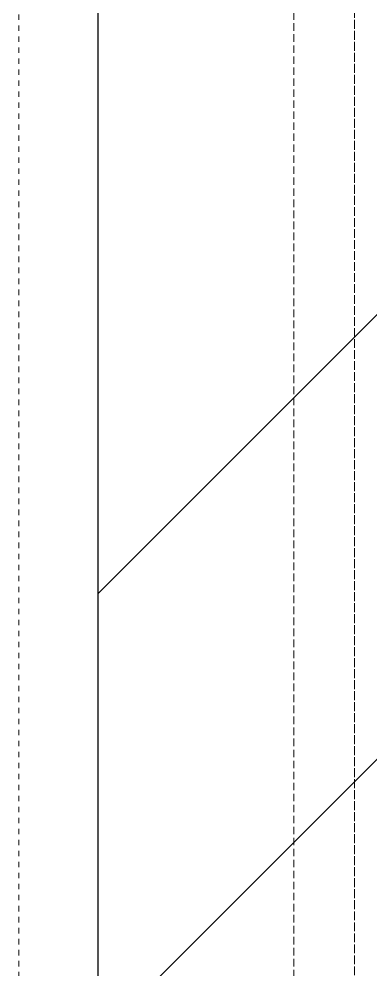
# Model space of a CAD drawing. Header units: millimetres. Extents: x 2179 to 48742, y 3478 to 161002.
# Drawn here: x 18883 to 18947, y 152865.7 to 153038.6 of the extents above; entities that cross this region are included whole.
import ezdxf

# ---------------------------------------------------------------- set-up
doc = ezdxf.new("R2010")
doc.units = ezdxf.units.MM
doc.linetypes.add('3_Čárkovaná 1_0mm', pattern=[2, 1, -1])
for name, color, linetype, lineweight in [('A-DETL-MBND', 7, '3_Čárkovaná 1_0mm', 9), ('A-WALL', 7, 'Continuous', 9), ('A-WALL-1', 7, 'Continuous', 25)]:
    doc.layers.add(name, color=color, linetype=linetype, lineweight=lineweight)
doc.layers.add('A-WALL-PATT-1', color=9, linetype='Continuous', lineweight=9, true_color=0x808080)

# ---------------------------------------------------------------- blocks, each defined once
blk = doc.blocks.new('EN_MEA MEARIN PLUS_EXPERT_basic - MEARIN Plus3000 - NW300-802455-1NP _ stroje')
at = {"layer": 'A-DETL-MBND'}
for p, q in [((-149, -100), (27656.38, -100)), ((-149, -150), (27656.38, -150)), ((27656.38, -150), (-149, -150)), ((-150, -161), (27656.38, -161)), ((27656.38, -161), (-150, -161))]:
    blk.add_line(p, q, dxfattribs=at)

msp = doc.modelspace()

# ---------------------------------------------------------------- hatches: boundary and pattern name
at = {"layer": 'A-WALL-PATT-1'}
h = msp.add_hatch(dxfattribs=at)
h.set_pattern_fill('FP_4', color=256, angle=76.0104, style=0, pattern_type=2)
h.set_pattern_definition([(45.00036, (-161918.41, 0), (-121.23422, 121.2327), []), (45.00036, (-161837.59, 0.0005), (-121.23422, 121.2327), [])])
h.paths.add_polyline_path([(18897.28, 146990.39), (19097.28, 146990.39), (19097.28, 147583.14), (18897.28, 147583.14)])
h.paths.add_polyline_path([(18897.28, 152583.14), (19097.28, 152583.14), (19097.28, 153384.19), (18897.28, 153384.19)])

# ---------------------------------------------------------------- linework, layer by layer
at = {"layer": 'A-WALL'}
msp.add_line((18897.28, 153379.19), (18897.28, 146990.39), dxfattribs=at)
at = {"layer": 'A-WALL-1'}
msp.add_line((18897.28, 153384.19), (18897.28, 152583.14), dxfattribs=at)

# ---------------------------------------------------------------- block references
at = {"layer": 'A-DETL-MBND', "rotation": 90.00000000000001}
msp.add_blockref('EN_MEA MEARIN PLUS_EXPERT_basic - MEARIN Plus3000 - NW300-802455-1NP _ stroje', (18782.96, 125619.39), dxfattribs=at)

doc.saveas('drawing.dxf')
